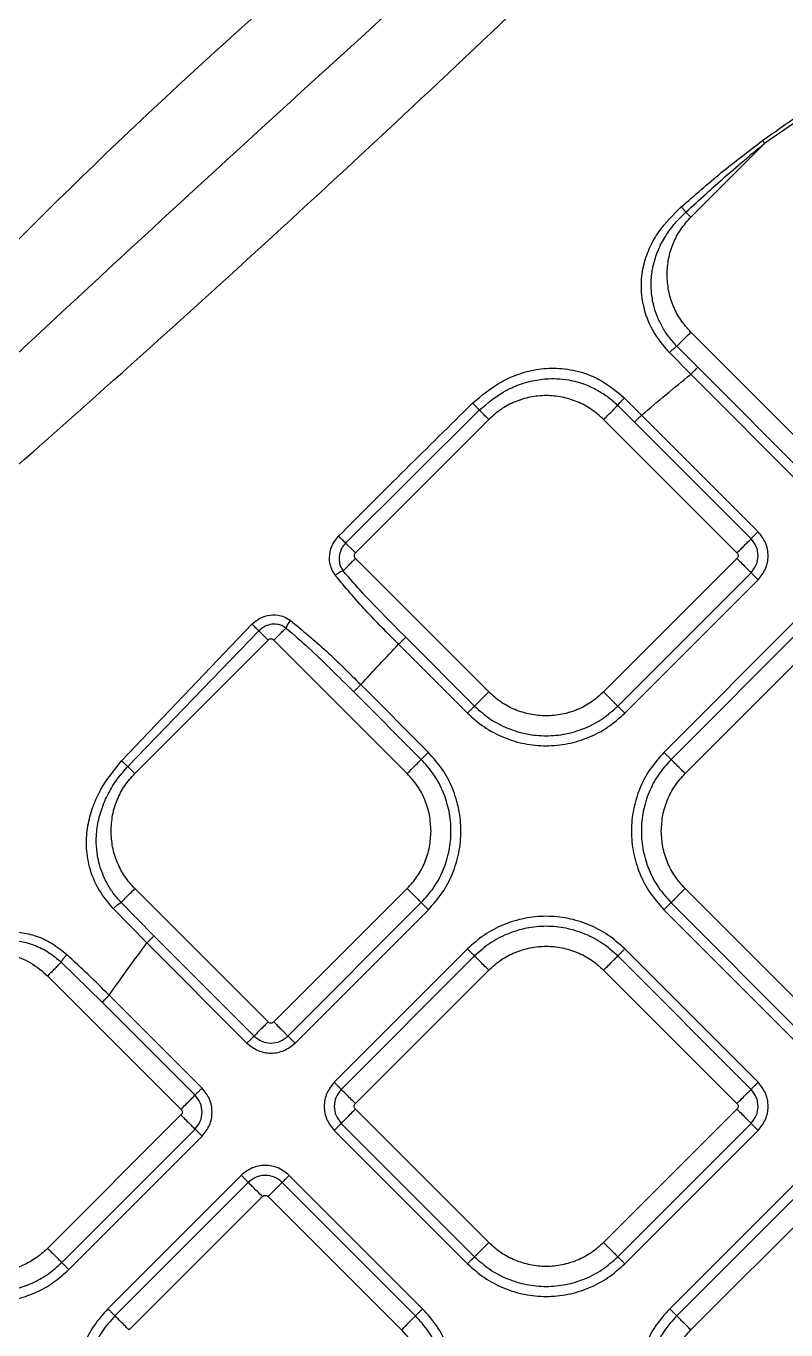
# Model space of a CAD drawing. Extents: x 400 to 501, y 484 to 634.
# Drawn here: x 434.14 to 437.89, y 557.25 to 563.69 of the extents above; entities that cross this region are included whole.
import ezdxf

# ---------------------------------------------------------------- set-up
doc = ezdxf.new("R2010")
doc.units = 0
doc.header["$MEASUREMENT"] = 0
doc.layers.add('1', color=4, linetype='Continuous')
doc.layers.add('DIM', color=3, linetype='Continuous')
doc.layers.add('GEOMETRY', color=3, linetype='Continuous', lineweight=25)

# ---------------------------------------------------------------- blocks, each defined once
blk = doc.blocks.new('2026 GRANDEE')
at = {"layer": '1'}
for centre, radius, start, end in [((-7.1824, -43.0213), 14.4267, 128.35701, 143.33036), ((3.3907, -53.89), 27.86, 127.58581, 138.33269), ((99.2441, -158.7731), 169.5121, 131.737146, 133.281106), ((-73.6316, 29.7841), 86.7311, 311.305332, 313.798829)]:
    blk.add_arc(centre, radius, start, end, dxfattribs=at)
at = {"layer": 'GEOMETRY', "ltscale": 16}
for p, q in [((-12.2694, -33.4775), (-12.6353, -33.7289)), ((-12.6353, -33.7289), (-12.9996, -34.0932)), ((-12.6455, -33.7145), (-12.6353, -33.7289)), ((-13.0243, -34.0685), (-12.9996, -34.0932)), ((-12.3408, -35.3201), (-12.9996, -34.6613)), ((-13.1058, -34.7623), (-13.0005, -34.8696)), ((-13.0689, -34.7305), (-12.9656, -34.8347)), ((-12.9656, -34.8347), (-12.4105, -35.3899)), ((-13.0005, -34.8696), (-12.4454, -35.4247)), ((-13.278, -35.1059), (-13.3614, -35.0231)), ((-13.2431, -35.0711), (-13.3287, -34.9861)), ((-14.7059, -35.7033), (-14.0452, -35.0463)), ((-13.999, -35.0925), (-14.6578, -35.7514)), ((-13.4309, -35.0925), (-12.772, -35.7514)), ((-12.6674, -35.6468), (-13.2431, -35.0711)), ((-12.7023, -35.6816), (-13.278, -35.1059)), ((-14.6578, -35.7796), (-13.999, -36.4385)), ((-12.772, -35.7796), (-13.4309, -36.4385)), ((-13.3611, -36.5082), (-12.7023, -35.8494)), ((-13.3263, -36.5431), (-12.6674, -35.8842)), ((-15.8128, -36.7785), (-15.1687, -36.1035)), ((-12.4739, -36.0778), (-13.1327, -36.7366)), ((-12.439, -36.1126), (-13.0979, -36.7715)), ((-15.7826, -36.8062), (-15.1347, -36.1365)), ((-15.0888, -36.1823), (-15.7476, -36.8412)), ((-14.4017, -36.8412), (-15.0605, -36.1823)), ((-14.409, -36.1679), (-14.0687, -36.5082)), ((-13.0281, -36.8412), (-12.3693, -36.1824)), ((-14.4439, -36.2028), (-14.1036, -36.5431)), ((-14.332, -36.7714), (-14.6662, -36.4372)), ((-14.2971, -36.7366), (-14.6313, -36.4023)), ((-15.0888, -38.0681), (-15.7476, -37.4093)), ((-14.4017, -37.4093), (-15.0605, -38.0681)), ((-12.3693, -38.0682), (-13.0281, -37.4093)), ((-15.816, -37.4776), (-15.6533, -37.6431)), ((-15.8549, -37.5083), (-15.6881, -37.678)), ((-14.9908, -38.1379), (-14.332, -37.479)), ((-14.9559, -38.1727), (-14.2971, -37.5139)), ((-13.1327, -37.5139), (-12.4739, -38.1727)), ((-13.0979, -37.4791), (-12.439, -38.1379)), ((-15.6533, -37.6431), (-15.1585, -38.1379)), ((-15.6881, -37.678), (-15.1934, -38.1727)), ((-14.1035, -37.7074), (-14.7624, -38.3663)), ((-12.6674, -38.3663), (-13.3262, -37.7074)), ((-15.9092, -37.9707), (-16.1114, -37.7731)), ((-14.0687, -37.7423), (-14.7275, -38.4011)), ((-12.7023, -38.4011), (-13.3611, -37.7423)), ((-16.1789, -37.8405), (-15.52, -38.4994)), ((-14.6578, -38.4709), (-13.999, -37.812)), ((-13.4308, -37.812), (-12.772, -38.4709)), ((-15.4503, -38.4296), (-15.9092, -37.9707)), ((-15.4154, -38.3948), (-15.8744, -37.9358)), ((-13.999, -39.158), (-14.6578, -38.4991)), ((-12.772, -38.4991), (-13.4308, -39.158)), ((-15.52, -38.5276), (-16.1789, -39.1865)), ((-14.7275, -38.5689), (-14.0687, -39.2277)), ((-13.3611, -39.2277), (-12.7023, -38.5689)), ((-16.1091, -39.2562), (-15.4503, -38.5974)), ((-16.0743, -39.2911), (-15.4154, -38.6322)), ((-14.7624, -38.6037), (-14.1035, -39.2626)), ((-13.3262, -39.2626), (-12.6674, -38.6037)), ((-15.2219, -38.8258), (-15.8807, -39.4846)), ((-14.3256, -39.4846), (-14.9844, -38.8258)), ((-12.4454, -38.8258), (-13.1042, -39.4846)), ((-15.187, -38.8606), (-15.8459, -39.5195)), ((-14.3605, -39.5195), (-15.0193, -38.8606)), ((-12.4105, -38.8606), (-13.0693, -39.5194)), ((-15.7761, -39.5892), (-15.1173, -38.9304)), ((-15.089, -38.9304), (-14.4302, -39.5892)), ((-12.9996, -39.5892), (-12.3408, -38.9303))]:
    blk.add_line(p, q, dxfattribs=at)
for points, knots in [([(-22.7511, -37.1976), (-22.677, -37.0037), (-22.5306, -36.6206), (-22.2687, -36.0738), (-21.998, -35.548), (-21.7236, -35.0308), (-21.4371, -34.5168), (-21.1087, -33.9746), (-20.7321, -33.4138), (-20.3054, -32.8412), (-19.8543, -32.2906), (-19.382, -31.7607), (-18.89, -31.2506), (-18.3784, -30.7598), (-17.8469, -30.2887), (-17.2943, -29.839), (-16.7192, -29.4138), (-16.1545, -29.0395), (-15.6078, -28.7141), (-15.0895, -28.4323), (-14.5697, -28.1642), (-14.044, -27.8983), (-13.4995, -27.6384), (-13.1184, -27.4911), (-12.9255, -27.4165)], [0, 0, 0, 0, 0.043581, 0.086128, 0.127218, 0.167808, 0.209119, 0.250866, 0.300979, 0.350971, 0.400782, 0.450417, 0.499973, 0.549557, 0.599236, 0.649064, 0.69912, 0.74941, 0.791338, 0.832807, 0.873394, 0.914208, 0.956555, 1, 1, 1, 1]), ([(-12.6455, -33.7145), (-12.5849, -33.6718), (-12.4637, -33.5865), (-12.3406, -33.504), (-12.2791, -33.4628)], [0, 0, 0, 0, 0.50015, 1, 1, 1, 1]), ([(-13.047, -34.0426), (-12.9817, -33.9854), (-12.8516, -33.8715), (-12.714, -33.7667), (-12.6455, -33.7145)], [0, 0, 0, 0, 0.501922, 1, 1, 1, 1]), ([(-13.0243, -34.0685), (-12.9907, -34.0378), (-12.9268, -33.9795), (-12.8265, -33.8903), (-12.7311, -33.807), (-12.6647, -33.7529), (-12.6353, -33.7289)], [0, 0, 0, 0, 0.264529, 0.502507, 0.779325, 1, 1, 1, 1]), ([(-13.1058, -34.7623), (-13.1354, -34.7266), (-13.1924, -34.6581), (-13.2366, -34.539), (-13.2487, -34.427), (-13.2351, -34.3271), (-13.2037, -34.2403), (-13.1468, -34.1408), (-13.0865, -34.0815), (-13.047, -34.0426)], [0, 0, 0, 0, 0.168138, 0.323778, 0.460691, 0.582527, 0.69419, 0.799454, 1, 1, 1, 1]), ([(-13.047, -34.0426), (-13.0432, -34.0469), (-13.0356, -34.0555), (-13.0281, -34.0641), (-13.0243, -34.0685)], [0, 0, 0, 0, 0.5, 1, 1, 1, 1]), ([(-13.0689, -34.7305), (-13.0826, -34.7154), (-13.11, -34.6852), (-13.1423, -34.6347), (-13.167, -34.5829), (-13.1821, -34.5365), (-13.1907, -34.4958), (-13.1947, -34.464), (-13.1963, -34.4326), (-13.1957, -34.4006), (-13.1924, -34.3687), (-13.186, -34.3326), (-13.1766, -34.2973), (-13.162, -34.258), (-13.1453, -34.2223), (-13.1183, -34.1754), (-13.0797, -34.1225), (-13.0422, -34.0859), (-13.0243, -34.0685)], [0, 0, 0, 0, 0.081926, 0.162755, 0.239551, 0.312548, 0.358353, 0.407337, 0.441875, 0.485077, 0.536489, 0.57123, 0.632812, 0.683381, 0.73955, 0.790723, 0.900324, 1, 1, 1, 1]), ([(-13.1058, -34.7623), (-13.1017, -34.7583), (-13.0935, -34.7505), (-13.0824, -34.7406), (-13.0734, -34.7332), (-13.0704, -34.7314), (-13.0689, -34.7305)], [0, 0, 0, 0, 0.249997, 0.5, 0.750004, 1, 1, 1, 1]), ([(-14.0784, -35.0122), (-14.0332, -34.9742), (-13.9649, -34.9165), (-13.8544, -34.8677), (-13.7626, -34.843), (-13.6609, -34.8359), (-13.5504, -34.8523), (-13.4326, -34.8983), (-13.3646, -34.9557), (-13.3287, -34.9861)], [0, 0, 0, 0, 0.209401, 0.317426, 0.430142, 0.550566, 0.682923, 0.83223, 1, 1, 1, 1]), ([(-14.0452, -35.0463), (-14.003, -35.011), (-13.9393, -34.9575), (-13.8361, -34.9141), (-13.7684, -34.8973), (-13.7096, -34.8908), (-13.6595, -34.8901), (-13.6092, -34.8956), (-13.564, -34.9057), (-13.5268, -34.9175), (-13.4925, -34.9317), (-13.4524, -34.9523), (-13.4074, -34.9812), (-13.3766, -35.0093), (-13.3614, -35.0231)], [0, 0, 0, 0, 0.214742, 0.324549, 0.438025, 0.489347, 0.55815, 0.635943, 0.688984, 0.74127, 0.790188, 0.835688, 0.919494, 1, 1, 1, 1]), ([(-13.2431, -35.0711), (-13.203, -35.0372), (-13.1226, -34.9694), (-13.0412, -34.9029), (-13.0005, -34.8696)], [0, 0, 0, 0, 0.500084, 1, 1, 1, 1]), ([(-14.7404, -35.669), (-14.6307, -35.559), (-14.4111, -35.3389), (-14.1893, -35.1211), (-14.0784, -35.0122)], [0, 0, 0, 0, 0.499868, 1, 1, 1, 1]), ([(-14.0784, -35.0122), (-14.0755, -35.0152), (-14.0697, -35.0211), (-14.0608, -35.0302), (-14.0523, -35.039), (-14.0476, -35.0439), (-14.0452, -35.0463)], [0, 0, 0, 0, 0.25, 0.500001, 0.750001, 1, 1, 1, 1]), ([(-13.3614, -35.0231), (-13.3605, -35.0217), (-13.3586, -35.0188), (-13.351, -35.0098), (-13.3407, -34.9986), (-13.3327, -34.9903), (-13.3287, -34.9861)], [0, 0, 0, 0, 0.249996, 0.5, 0.750004, 1, 1, 1, 1]), ([(-14.7569, -35.8625), (-14.7634, -35.8524), (-14.7755, -35.8336), (-14.7864, -35.7948), (-14.7861, -35.7504), (-14.7697, -35.7039), (-14.75, -35.6804), (-14.7404, -35.669)], [0, 0, 0, 0, 0.171006, 0.320237, 0.572941, 0.792688, 1, 1, 1, 1]), ([(-14.7404, -35.669), (-14.7374, -35.672), (-14.7314, -35.678), (-14.722, -35.6873), (-14.7132, -35.6961), (-14.7084, -35.7009), (-14.7059, -35.7033)], [0, 0, 0, 0, 0.249999, 0.5, 0.750001, 1, 1, 1, 1]), ([(-12.6674, -35.8842), (-12.6537, -35.8669), (-12.6262, -35.8322), (-12.6143, -35.7655), (-12.6262, -35.6988), (-12.6537, -35.6641), (-12.6674, -35.6468)], [0, 0, 0, 0, 0.250039, 0.499994, 0.749965, 1, 1, 1, 1]), ([(-14.7059, -35.7033), (-14.7128, -35.7115), (-14.727, -35.7283), (-14.7387, -35.7615), (-14.739, -35.7929), (-14.7313, -35.8202), (-14.7229, -35.8332), (-14.7184, -35.8402)], [0, 0, 0, 0, 0.2107991, 0.4336275, 0.6849816, 0.8329197, 1, 1, 1, 1]), ([(-12.7023, -35.8494), (-12.6926, -35.8371), (-12.6732, -35.8126), (-12.6647, -35.7655), (-12.6732, -35.7184), (-12.6926, -35.6939), (-12.7023, -35.6816)], [0, 0, 0, 0, 0.249985, 0.499995, 0.750018, 1, 1, 1, 1]), ([(-14.6578, -35.7514), (-14.6595, -35.7534), (-14.6627, -35.7576), (-14.6642, -35.7655), (-14.6627, -35.7734), (-14.6595, -35.7776), (-14.6578, -35.7796)], [0, 0, 0, 0, 0.250227, 0.499999, 0.749773, 1, 1, 1, 1]), ([(-12.772, -35.7514), (-12.7704, -35.7534), (-12.7671, -35.7576), (-12.7657, -35.7655), (-12.7671, -35.7734), (-12.7704, -35.7776), (-12.772, -35.7796)], [0, 0, 0, 0, 0.2502271, 0.500001, 0.7497726, 1, 1, 1, 1]), ([(-14.7184, -35.8402), (-14.7209, -35.8411), (-14.726, -35.8429), (-14.7358, -35.8481), (-14.7464, -35.8547), (-14.7534, -35.8599), (-14.7569, -35.8625)], [0, 0, 0, 0, 0.249999, 0.5, 0.750001, 1, 1, 1, 1]), ([(-14.4439, -36.2028), (-14.4991, -36.1478), (-14.6097, -36.038), (-14.7078, -35.921), (-14.7569, -35.8625)], [0, 0, 0, 0, 0.499874, 1, 1, 1, 1]), ([(-14.409, -36.1679), (-14.4447, -36.132), (-14.516, -36.0603), (-14.621, -35.9523), (-14.686, -35.8774), (-14.7184, -35.8402)], [0, 0, 0, 0, 0.336028, 0.670091, 1, 1, 1, 1]), ([(-15.1687, -36.1035), (-15.1578, -36.094), (-15.1352, -36.0744), (-15.0901, -36.0576), (-15.0465, -36.0564), (-15.008, -36.0665), (-14.9893, -36.0783), (-14.9794, -36.0846)], [0, 0, 0, 0, 0.204623, 0.423537, 0.677389, 0.828142, 1, 1, 1, 1]), ([(-15.1347, -36.1365), (-15.1371, -36.1341), (-15.142, -36.1294), (-15.1508, -36.121), (-15.1599, -36.1121), (-15.1657, -36.1064), (-15.1687, -36.1035)], [0, 0, 0, 0, 0.249999, 0.5, 0.750001, 1, 1, 1, 1]), ([(-15.0006, -36.1225), (-15.0075, -36.1181), (-15.0205, -36.1098), (-15.0475, -36.1027), (-15.0784, -36.1035), (-15.1106, -36.1156), (-15.1268, -36.1297), (-15.1347, -36.1365)], [0, 0, 0, 0, 0.167814, 0.317137, 0.569484, 0.791357, 1, 1, 1, 1]), ([(-14.9794, -36.0846), (-14.9818, -36.088), (-14.9868, -36.0949), (-14.993, -36.1052), (-14.998, -36.1148), (-14.9998, -36.1199), (-15.0006, -36.1225)], [0, 0, 0, 0, 0.250001, 0.500002, 0.750002, 1, 1, 1, 1]), ([(-15.0006, -36.1225), (-14.9625, -36.1553), (-14.8858, -36.2213), (-14.7758, -36.3283), (-14.7028, -36.4008), (-14.6662, -36.4372)], [0, 0, 0, 0, 0.330638, 0.6644823, 1, 1, 1, 1]), ([(-14.9794, -36.0846), (-14.9193, -36.1343), (-14.7994, -36.2335), (-14.6873, -36.3462), (-14.6313, -36.4023)], [0, 0, 0, 0, 0.501314, 1, 1, 1, 1]), ([(-15.0605, -36.1823), (-15.0626, -36.1807), (-15.0667, -36.1774), (-15.0747, -36.176), (-15.0826, -36.1774), (-15.0867, -36.1807), (-15.0888, -36.1823)], [0, 0, 0, 0, 0.2502274, 0.499999, 0.7497729, 1, 1, 1, 1]), ([(-14.6313, -36.4023), (-14.6003, -36.3689), (-14.5383, -36.3019), (-14.4753, -36.2358), (-14.4439, -36.2028)], [0, 0, 0, 0, 0.499978, 1, 1, 1, 1]), ([(-15.8549, -37.5083), (-15.8835, -37.4731), (-15.9372, -37.407), (-15.9779, -37.2933), (-15.9904, -37.1871), (-15.9806, -37.0893), (-15.9547, -37.0004), (-15.9053, -36.8923), (-15.8496, -36.8238), (-15.8128, -36.7785)], [0, 0, 0, 0, 0.16723, 0.314055, 0.444581, 0.564275, 0.677293, 0.786443, 1, 1, 1, 1]), ([(-15.816, -37.4776), (-15.8291, -37.4628), (-15.8555, -37.433), (-15.8826, -37.3895), (-15.9019, -37.3504), (-15.9139, -37.3199), (-15.9246, -37.2853), (-15.9343, -37.2413), (-15.9391, -37.1906), (-15.9377, -37.1409), (-15.931, -37.0843), (-15.9137, -37.0164), (-15.8801, -36.9393), (-15.8369, -36.8682), (-15.8006, -36.8267), (-15.7826, -36.8062)], [0, 0, 0, 0, 0.079629, 0.160488, 0.206094, 0.256052, 0.293002, 0.352616, 0.438089, 0.498197, 0.553503, 0.667557, 0.779089, 0.890592, 1, 1, 1, 1]), ([(-15.8128, -36.7785), (-15.8103, -36.7808), (-15.8053, -36.7855), (-15.7974, -36.7927), (-15.7897, -36.7998), (-15.785, -36.804), (-15.7826, -36.8062)], [0, 0, 0, 0, 0.25, 0.5, 0.75, 1, 1, 1, 1]), ([(-15.8549, -37.5083), (-15.8508, -37.5046), (-15.8426, -37.497), (-15.8311, -37.4875), (-15.8215, -37.4803), (-15.8178, -37.4785), (-15.816, -37.4776)], [0, 0, 0, 0, 0.2499969, 0.5, 0.750003, 1, 1, 1, 1]), ([(-16.5882, -37.7285), (-16.5764, -37.7147), (-16.5522, -37.6863), (-16.4845, -37.6446), (-16.4016, -37.6216), (-16.3097, -37.6238), (-16.2321, -37.6422), (-16.1535, -37.6783), (-16.1071, -37.7161), (-16.0835, -37.7352)], [0, 0, 0, 0, 0.094443, 0.193593, 0.414607, 0.542679, 0.685024, 0.840068, 1, 1, 1, 1]), ([(-16.5737, -37.7384), (-16.5633, -37.7296), (-16.5377, -37.7078), (-16.4903, -37.6854), (-16.4349, -37.6695), (-16.3743, -37.6633), (-16.3095, -37.6687), (-16.2404, -37.6883), (-16.1724, -37.7217), (-16.1317, -37.756), (-16.1114, -37.7731)], [0, 0, 0, 0, 0.07969, 0.195682, 0.304523, 0.419186, 0.55542, 0.687952, 0.843915, 1, 1, 1, 1]), ([(-16.1114, -37.7731), (-16.1106, -37.7711), (-16.1088, -37.7672), (-16.1024, -37.7578), (-16.0938, -37.7469), (-16.087, -37.7391), (-16.0835, -37.7352)], [0, 0, 0, 0, 0.249998, 0.5, 0.750002, 1, 1, 1, 1]), ([(-15.8744, -37.9358), (-15.9087, -37.9019), (-15.9777, -37.8337), (-16.0482, -37.7681), (-16.0835, -37.7352)], [0, 0, 0, 0, 0.498318, 1, 1, 1, 1]), ([(-15.8744, -37.9358), (-15.8437, -37.8926), (-15.7824, -37.8061), (-15.7196, -37.7207), (-15.6881, -37.678)], [0, 0, 0, 0, 0.499738, 1, 1, 1, 1]), ([(-15.0605, -38.0681), (-15.0626, -38.0698), (-15.0667, -38.073), (-15.0747, -38.0745), (-15.0826, -38.073), (-15.0867, -38.0698), (-15.0888, -38.0681)], [0, 0, 0, 0, 0.2502271, 0.500001, 0.7497726, 1, 1, 1, 1]), ([(-15.1934, -38.1727), (-15.176, -38.1865), (-15.1413, -38.214), (-15.0747, -38.2259), (-15.008, -38.214), (-14.9733, -38.1865), (-14.9559, -38.1727)], [0, 0, 0, 0, 0.250039, 0.499994, 0.749965, 1, 1, 1, 1]), ([(-15.1585, -38.1379), (-15.1463, -38.1476), (-15.1217, -38.167), (-15.0747, -38.1754), (-15.0276, -38.167), (-15.003, -38.1476), (-14.9908, -38.1379)], [0, 0, 0, 0, 0.249985, 0.499995, 0.750018, 1, 1, 1, 1]), ([(-14.7624, -38.3663), (-14.7761, -38.3836), (-14.8036, -38.4183), (-14.8156, -38.485), (-14.8036, -38.5517), (-14.7761, -38.5864), (-14.7624, -38.6037)], [0, 0, 0, 0, 0.250039, 0.499994, 0.749965, 1, 1, 1, 1]), ([(-12.6674, -38.6037), (-12.6537, -38.5864), (-12.6262, -38.5517), (-12.6142, -38.485), (-12.6262, -38.4183), (-12.6537, -38.3836), (-12.6674, -38.3663)], [0, 0, 0, 0, 0.250039, 0.499994, 0.749965, 1, 1, 1, 1]), ([(-15.4503, -38.5974), (-15.4406, -38.5851), (-15.4212, -38.5606), (-15.4127, -38.5135), (-15.4212, -38.4664), (-15.4406, -38.4419), (-15.4503, -38.4296)], [0, 0, 0, 0, 0.2499848, 0.4999945, 0.7500184, 1, 1, 1, 1]), ([(-15.4154, -38.6322), (-15.4017, -38.6149), (-15.3742, -38.5802), (-15.3623, -38.5135), (-15.3742, -38.4468), (-15.4017, -38.4121), (-15.4154, -38.3948)], [0, 0, 0, 0, 0.250039, 0.499994, 0.749965, 1, 1, 1, 1]), ([(-14.7275, -38.4011), (-14.7372, -38.4134), (-14.7567, -38.4379), (-14.7651, -38.485), (-14.7567, -38.5321), (-14.7372, -38.5566), (-14.7275, -38.5689)], [0, 0, 0, 0, 0.249985, 0.499995, 0.750018, 1, 1, 1, 1]), ([(-12.7023, -38.5689), (-12.6926, -38.5566), (-12.6731, -38.5321), (-12.6647, -38.485), (-12.6731, -38.4379), (-12.6926, -38.4134), (-12.7023, -38.4011)], [0, 0, 0, 0, 0.249985, 0.499995, 0.750018, 1, 1, 1, 1]), ([(-15.52, -38.4994), (-15.5184, -38.5014), (-15.5151, -38.5056), (-15.5137, -38.5135), (-15.5151, -38.5214), (-15.5184, -38.5256), (-15.52, -38.5276)], [0, 0, 0, 0, 0.250227, 0.500001, 0.749773, 1, 1, 1, 1]), ([(-14.6578, -38.4991), (-14.6594, -38.4971), (-14.6627, -38.4929), (-14.6641, -38.485), (-14.6627, -38.4771), (-14.6594, -38.4729), (-14.6578, -38.4709)], [0, 0, 0, 0, 0.250227, 0.500001, 0.749773, 1, 1, 1, 1]), ([(-12.772, -38.4709), (-12.7704, -38.4729), (-12.7671, -38.4771), (-12.7656, -38.485), (-12.7671, -38.4929), (-12.7704, -38.4971), (-12.772, -38.4991)], [0, 0, 0, 0, 0.2502271, 0.500001, 0.7497726, 1, 1, 1, 1]), ([(-14.9844, -38.8258), (-15.0018, -38.812), (-15.0365, -38.7845), (-15.1032, -38.7726), (-15.1698, -38.7845), (-15.2045, -38.812), (-15.2219, -38.8258)], [0, 0, 0, 0, 0.250039, 0.499994, 0.749965, 1, 1, 1, 1]), ([(-15.0193, -38.8606), (-15.0316, -38.8509), (-15.0561, -38.8315), (-15.1032, -38.8231), (-15.1503, -38.8315), (-15.1748, -38.8509), (-15.187, -38.8606)], [0, 0, 0, 0, 0.249985, 0.499995, 0.750018, 1, 1, 1, 1]), ([(-15.1173, -38.9304), (-15.1152, -38.9287), (-15.1111, -38.9255), (-15.1032, -38.924), (-15.0952, -38.9255), (-15.0911, -38.9287), (-15.089, -38.9304)], [0, 0, 0, 0, 0.250227, 0.500001, 0.749773, 1, 1, 1, 1])]:
    blk.add_open_spline(points, degree=3, knots=knots, dxfattribs=at)
for points in [[(-13.1173, -34.3772), (-13.1158, -34.3509), (-13.1128, -34.2983), (-13.0888, -34.2226), (-13.0523, -34.1521), (-13.0172, -34.1128), (-12.9996, -34.0932)], [(-12.9996, -34.6613), (-13.0172, -34.6417), (-13.0523, -34.6024), (-13.0888, -34.5318), (-13.1128, -34.4561), (-13.1158, -34.4035), (-13.1173, -34.3772)], [(-13.0689, -34.7305), (-13.0664, -34.7281), (-13.0616, -34.7233), (-13.045, -34.7067), (-13.0238, -34.6855), (-13.0077, -34.6694), (-12.9996, -34.6613)], [(-13.0005, -34.8696), (-12.9963, -34.8655), (-12.9881, -34.8572), (-12.9772, -34.8464), (-12.9689, -34.8381), (-12.9667, -34.8359), (-12.9656, -34.8347)], [(-13.4309, -35.0925), (-13.4505, -35.075), (-13.4898, -35.0399), (-13.5603, -35.0032), (-13.636, -34.98), (-13.7149, -34.9723), (-13.7938, -34.98), (-13.8695, -35.0032), (-13.94, -35.0399), (-13.9793, -35.075), (-13.999, -35.0925)], [(-13.4309, -35.0925), (-13.4227, -35.0844), (-13.4064, -35.0681), (-13.3851, -35.0467), (-13.3685, -35.0302), (-13.3638, -35.0255), (-13.3614, -35.0231)], [(-13.999, -35.0925), (-14.0075, -35.0841), (-14.0244, -35.0671), (-14.0383, -35.0532), (-14.0452, -35.0463)], [(-13.278, -35.1059), (-13.2769, -35.1048), (-13.2747, -35.1026), (-13.2664, -35.0943), (-13.2556, -35.0835), (-13.2473, -35.0752), (-13.2431, -35.0711)], [(-12.6674, -35.6468), (-12.6716, -35.6509), (-12.6799, -35.6592), (-12.6907, -35.67), (-12.699, -35.6783), (-12.7012, -35.6805), (-12.7023, -35.6816)], [(-14.6578, -35.7514), (-14.6622, -35.747), (-14.6711, -35.7381), (-14.6838, -35.7254), (-14.6957, -35.7134), (-14.7025, -35.7067), (-14.7059, -35.7033)], [(-12.772, -35.7514), (-12.7637, -35.7431), (-12.7472, -35.7265), (-12.7255, -35.7049), (-12.7089, -35.6883), (-12.7045, -35.6839), (-12.7023, -35.6816)], [(-14.7184, -35.8402), (-14.7148, -35.8367), (-14.7078, -35.8296), (-14.6929, -35.8147), (-14.676, -35.7978), (-14.6639, -35.7857), (-14.6578, -35.7796)], [(-12.772, -35.7796), (-12.7637, -35.7879), (-12.7472, -35.8045), (-12.7255, -35.8261), (-12.7089, -35.8427), (-12.7045, -35.8472), (-12.7023, -35.8494)], [(-12.6674, -35.8842), (-12.6716, -35.8801), (-12.6799, -35.8718), (-12.6907, -35.861), (-12.699, -35.8527), (-12.7012, -35.8505), (-12.7023, -35.8494)], [(-15.0605, -36.1823), (-15.0546, -36.1764), (-15.0427, -36.1645), (-15.026, -36.1478), (-15.0113, -36.1331), (-15.0042, -36.126), (-15.0006, -36.1225)], [(-15.0888, -36.1823), (-15.0972, -36.1739), (-15.114, -36.1571), (-15.1278, -36.1434), (-15.1347, -36.1365)], [(-14.4439, -36.2028), (-14.4397, -36.1986), (-14.4315, -36.1903), (-14.4206, -36.1795), (-14.4123, -36.1712), (-14.4101, -36.169), (-14.409, -36.1679)], [(-14.6662, -36.4372), (-14.6651, -36.4361), (-14.6629, -36.4339), (-14.6546, -36.4256), (-14.6438, -36.4148), (-14.6355, -36.4065), (-14.6313, -36.4023)], [(-14.0687, -36.5082), (-14.0665, -36.506), (-14.0621, -36.5016), (-14.0455, -36.485), (-14.0238, -36.4633), (-14.0073, -36.4468), (-13.999, -36.4385)], [(-13.4309, -36.4385), (-13.4505, -36.456), (-13.4898, -36.4911), (-13.5603, -36.5278), (-13.636, -36.551), (-13.7149, -36.5587), (-13.7938, -36.551), (-13.8695, -36.5278), (-13.94, -36.4911), (-13.9793, -36.456), (-13.999, -36.4385)], [(-13.4309, -36.4385), (-13.4226, -36.4468), (-13.406, -36.4633), (-13.3844, -36.485), (-13.3678, -36.5016), (-13.3633, -36.506), (-13.3611, -36.5082)], [(-14.1036, -36.5431), (-14.0994, -36.5389), (-14.0912, -36.5306), (-14.0803, -36.5198), (-14.072, -36.5115), (-14.0698, -36.5093), (-14.0687, -36.5082)], [(-14.0687, -36.5082), (-14.0442, -36.53), (-13.9953, -36.5737), (-13.9075, -36.6195), (-13.8132, -36.6483), (-13.7149, -36.6579), (-13.6166, -36.6483), (-13.5224, -36.6195), (-13.4346, -36.5737), (-13.3856, -36.53), (-13.3611, -36.5082)], [(-13.3263, -36.5431), (-13.3304, -36.5389), (-13.3387, -36.5306), (-13.3495, -36.5198), (-13.3578, -36.5115), (-13.36, -36.5093), (-13.3611, -36.5082)], [(-14.1036, -36.5431), (-14.0767, -36.5671), (-14.0229, -36.615), (-13.9264, -36.6653), (-13.8229, -36.697), (-13.7149, -36.7076), (-13.607, -36.697), (-13.5034, -36.6653), (-13.4069, -36.615), (-13.3532, -36.5671), (-13.3263, -36.5431)], [(-14.2971, -36.7366), (-14.3012, -36.7407), (-14.3095, -36.749), (-14.3203, -36.7598), (-14.3286, -36.7681), (-14.3308, -36.7703), (-14.332, -36.7714)], [(-14.2971, -37.5139), (-14.2731, -37.487), (-14.2251, -37.4332), (-14.1749, -37.3367), (-14.1431, -37.2332), (-14.1326, -37.1252), (-14.1431, -37.0173), (-14.1749, -36.9137), (-14.2251, -36.8172), (-14.2731, -36.7635), (-14.2971, -36.7366)], [(-13.1327, -36.7366), (-13.1567, -36.7635), (-13.2047, -36.8173), (-13.255, -36.9138), (-13.2867, -37.0173), (-13.2972, -37.1253), (-13.2867, -37.2332), (-13.255, -37.3368), (-13.2047, -37.4333), (-13.1567, -37.487), (-13.1327, -37.5139)], [(-13.1327, -36.7366), (-13.1286, -36.7408), (-13.1203, -36.749), (-13.1095, -36.7599), (-13.1012, -36.7682), (-13.099, -36.7704), (-13.0979, -36.7715)], [(-15.7826, -36.8062), (-15.7771, -36.8117), (-15.766, -36.8228), (-15.7538, -36.835), (-15.7476, -36.8412)], [(-14.4017, -36.8412), (-14.3934, -36.8329), (-14.3768, -36.8163), (-14.3552, -36.7947), (-14.3386, -36.7781), (-14.3342, -36.7737), (-14.332, -36.7714)], [(-14.332, -37.479), (-14.3101, -37.4546), (-14.2664, -37.4056), (-14.2207, -37.3178), (-14.1918, -37.2235), (-14.1822, -37.1252), (-14.1918, -37.027), (-14.2207, -36.9327), (-14.2664, -36.8449), (-14.3101, -36.7959), (-14.332, -36.7714)], [(-13.0979, -36.7715), (-13.1197, -36.796), (-13.1634, -36.8449), (-13.2091, -36.9327), (-13.238, -37.027), (-13.2476, -37.1253), (-13.238, -37.2235), (-13.2091, -37.3178), (-13.1634, -37.4056), (-13.1197, -37.4546), (-13.0979, -37.4791)], [(-13.0281, -36.8412), (-13.0364, -36.8329), (-13.053, -36.8164), (-13.0746, -36.7947), (-13.0912, -36.7781), (-13.0956, -36.7737), (-13.0979, -36.7715)], [(-15.8653, -37.1252), (-15.8638, -37.0989), (-15.8608, -37.0463), (-15.8368, -36.9706), (-15.8003, -36.9001), (-15.7652, -36.8608), (-15.7476, -36.8412)], [(-14.284, -37.1252), (-14.2855, -37.0989), (-14.2885, -37.0463), (-14.3125, -36.9706), (-14.349, -36.9001), (-14.3841, -36.8608), (-14.4017, -36.8412)], [(-13.1458, -37.1253), (-13.1443, -37.099), (-13.1413, -37.0464), (-13.1173, -36.9707), (-13.0808, -36.9001), (-13.0457, -36.8609), (-13.0281, -36.8412)], [(-15.7476, -37.4093), (-15.7652, -37.3897), (-15.8003, -37.3504), (-15.8368, -37.2798), (-15.8608, -37.2041), (-15.8638, -37.1515), (-15.8653, -37.1252)], [(-14.4017, -37.4093), (-14.3841, -37.3897), (-14.349, -37.3504), (-14.3125, -37.2798), (-14.2885, -37.2041), (-14.2855, -37.1515), (-14.284, -37.1252)], [(-13.0281, -37.4093), (-13.0457, -37.3897), (-13.0808, -37.3504), (-13.1173, -37.2799), (-13.1413, -37.2042), (-13.1443, -37.1516), (-13.1458, -37.1253)], [(-15.816, -37.4776), (-15.8133, -37.475), (-15.8079, -37.4696), (-15.7914, -37.4531), (-15.7708, -37.4325), (-15.7554, -37.417), (-15.7476, -37.4093)], [(-14.4017, -37.4093), (-14.3934, -37.4176), (-14.3768, -37.4341), (-14.3552, -37.4558), (-14.3386, -37.4724), (-14.3342, -37.4768), (-14.332, -37.479)], [(-13.0281, -37.4093), (-13.0364, -37.4176), (-13.053, -37.4342), (-13.0746, -37.4558), (-13.0912, -37.4724), (-13.0956, -37.4768), (-13.0979, -37.4791)], [(-14.2971, -37.5139), (-14.3012, -37.5097), (-14.3095, -37.5015), (-14.3203, -37.4906), (-14.3286, -37.4823), (-14.3308, -37.4801), (-14.332, -37.479)], [(-13.1327, -37.5139), (-13.1286, -37.5098), (-13.1203, -37.5015), (-13.1095, -37.4907), (-13.1012, -37.4824), (-13.099, -37.4802), (-13.0979, -37.4791)], [(-13.3262, -37.7074), (-13.3531, -37.6834), (-13.4069, -37.6355), (-13.5034, -37.5852), (-13.6069, -37.5535), (-13.7149, -37.5429), (-13.8229, -37.5535), (-13.9264, -37.5852), (-14.0229, -37.6355), (-14.0767, -37.6834), (-14.1035, -37.7074)], [(-13.3611, -37.7423), (-13.3856, -37.7205), (-13.4345, -37.6768), (-13.5224, -37.631), (-13.6166, -37.6022), (-13.7149, -37.5926), (-13.8132, -37.6022), (-13.9074, -37.631), (-13.9953, -37.6768), (-14.0442, -37.7205), (-14.0687, -37.7423)], [(-15.6881, -37.678), (-15.684, -37.6738), (-15.6757, -37.6655), (-15.6649, -37.6547), (-15.6566, -37.6464), (-15.6544, -37.6442), (-15.6533, -37.6431)], [(-16.5737, -37.7384), (-16.5386, -37.7312), (-16.4685, -37.7168), (-16.3613, -37.7316), (-16.2603, -37.7707), (-16.206, -37.8172), (-16.1789, -37.8405)], [(-14.1035, -37.7074), (-14.0994, -37.7116), (-14.0911, -37.7199), (-14.0803, -37.7307), (-14.072, -37.739), (-14.0698, -37.7412), (-14.0687, -37.7423)], [(-13.999, -37.812), (-13.9793, -37.7945), (-13.94, -37.7594), (-13.8695, -37.7227), (-13.7938, -37.6995), (-13.7149, -37.6918), (-13.636, -37.6995), (-13.5603, -37.7227), (-13.4898, -37.7594), (-13.4505, -37.7945), (-13.4308, -37.812)], [(-13.3262, -37.7074), (-13.3304, -37.7116), (-13.3387, -37.7199), (-13.3495, -37.7307), (-13.3578, -37.739), (-13.36, -37.7412), (-13.3611, -37.7423)], [(-16.1789, -37.8405), (-16.1714, -37.8331), (-16.1565, -37.8181), (-16.1364, -37.7981), (-16.1201, -37.7818), (-16.1143, -37.776), (-16.1114, -37.7731)], [(-13.999, -37.812), (-14.0072, -37.8037), (-14.0238, -37.7872), (-14.0454, -37.7655), (-14.062, -37.7489), (-14.0665, -37.7445), (-14.0687, -37.7423)], [(-13.4308, -37.812), (-13.4225, -37.8037), (-13.406, -37.7872), (-13.3843, -37.7655), (-13.3677, -37.7489), (-13.3633, -37.7445), (-13.3611, -37.7423)], [(-15.9092, -37.9707), (-15.9081, -37.9696), (-15.9059, -37.9674), (-15.8976, -37.9591), (-15.8868, -37.9483), (-15.8785, -37.94), (-15.8744, -37.9358)], [(-15.0888, -38.0681), (-15.0971, -38.0764), (-15.1136, -38.093), (-15.1353, -38.1146), (-15.1519, -38.1312), (-15.1563, -38.1356), (-15.1585, -38.1379)], [(-15.0605, -38.0681), (-15.0522, -38.0764), (-15.0357, -38.093), (-15.014, -38.1146), (-14.9974, -38.1312), (-14.993, -38.1356), (-14.9908, -38.1379)], [(-15.1934, -38.1727), (-15.1892, -38.1686), (-15.181, -38.1603), (-15.1701, -38.1495), (-15.1618, -38.1412), (-15.1596, -38.139), (-15.1585, -38.1379)], [(-14.9559, -38.1727), (-14.9601, -38.1686), (-14.9683, -38.1603), (-14.9792, -38.1495), (-14.9875, -38.1412), (-14.9897, -38.139), (-14.9908, -38.1379)], [(-14.7624, -38.3663), (-14.7582, -38.3704), (-14.75, -38.3787), (-14.7391, -38.3895), (-14.7308, -38.3978), (-14.7286, -38.4), (-14.7275, -38.4011)], [(-12.6674, -38.3663), (-12.6715, -38.3704), (-12.6798, -38.3787), (-12.6907, -38.3895), (-12.699, -38.3978), (-12.7012, -38.4), (-12.7023, -38.4011)], [(-15.52, -38.4994), (-15.5117, -38.4911), (-15.4952, -38.4745), (-15.4735, -38.4529), (-15.4569, -38.4363), (-15.4525, -38.4319), (-15.4503, -38.4296)], [(-15.4154, -38.3948), (-15.4196, -38.3989), (-15.4279, -38.4072), (-15.4387, -38.418), (-15.447, -38.4263), (-15.4492, -38.4285), (-15.4503, -38.4296)], [(-14.6578, -38.4709), (-14.6661, -38.4626), (-14.6826, -38.446), (-14.7043, -38.4244), (-14.7209, -38.4078), (-14.7253, -38.4033), (-14.7275, -38.4011)], [(-12.772, -38.4709), (-12.7637, -38.4626), (-12.7472, -38.446), (-12.7255, -38.4244), (-12.7089, -38.4078), (-12.7045, -38.4033), (-12.7023, -38.4011)], [(-14.6578, -38.4991), (-14.6661, -38.5074), (-14.6826, -38.524), (-14.7043, -38.5456), (-14.7209, -38.5622), (-14.7253, -38.5666), (-14.7275, -38.5689)], [(-12.772, -38.4991), (-12.7637, -38.5074), (-12.7472, -38.524), (-12.7255, -38.5456), (-12.7089, -38.5622), (-12.7045, -38.5666), (-12.7023, -38.5689)], [(-15.52, -38.5276), (-15.5117, -38.5359), (-15.4952, -38.5525), (-15.4735, -38.5741), (-15.4569, -38.5907), (-15.4525, -38.5952), (-15.4503, -38.5974)], [(-14.7624, -38.6037), (-14.7582, -38.5996), (-14.75, -38.5913), (-14.7391, -38.5805), (-14.7308, -38.5722), (-14.7286, -38.57), (-14.7275, -38.5689)], [(-12.6674, -38.6037), (-12.6715, -38.5996), (-12.6798, -38.5913), (-12.6907, -38.5805), (-12.699, -38.5722), (-12.7012, -38.57), (-12.7023, -38.5689)], [(-15.4154, -38.6322), (-15.4196, -38.6281), (-15.4279, -38.6198), (-15.4387, -38.609), (-15.447, -38.6007), (-15.4492, -38.5985), (-15.4503, -38.5974)], [(-15.2219, -38.8258), (-15.2177, -38.8299), (-15.2095, -38.8382), (-15.1986, -38.849), (-15.1903, -38.8573), (-15.1881, -38.8595), (-15.187, -38.8606)], [(-14.9844, -38.8258), (-14.9886, -38.8299), (-14.9969, -38.8382), (-15.0077, -38.849), (-15.016, -38.8573), (-15.0182, -38.8595), (-15.0193, -38.8606)], [(-15.1173, -38.9304), (-15.1256, -38.9221), (-15.1421, -38.9055), (-15.1638, -38.8839), (-15.1804, -38.8673), (-15.1848, -38.8629), (-15.187, -38.8606)], [(-15.089, -38.9304), (-15.0807, -38.9221), (-15.0642, -38.9055), (-15.0425, -38.8839), (-15.0259, -38.8673), (-15.0215, -38.8629), (-15.0193, -38.8606)], [(-16.1789, -39.1865), (-16.1985, -39.204), (-16.2378, -39.2391), (-16.3083, -39.2758), (-16.384, -39.299), (-16.4629, -39.3067), (-16.5418, -39.299), (-16.6175, -39.2758), (-16.688, -39.2391), (-16.7273, -39.204), (-16.747, -39.1865)], [(-16.1789, -39.1865), (-16.1706, -39.1948), (-16.154, -39.2113), (-16.1324, -39.233), (-16.1158, -39.2496), (-16.1113, -39.254), (-16.1091, -39.2562)], [(-14.0687, -39.2277), (-14.0665, -39.2255), (-14.062, -39.2211), (-14.0454, -39.2045), (-14.0238, -39.1828), (-14.0072, -39.1662), (-13.999, -39.158)], [(-13.4308, -39.158), (-13.4505, -39.1755), (-13.4898, -39.2106), (-13.5603, -39.2473), (-13.636, -39.2705), (-13.7149, -39.2782), (-13.7938, -39.2705), (-13.8695, -39.2473), (-13.94, -39.2106), (-13.9793, -39.1755), (-13.999, -39.158)], [(-13.4308, -39.158), (-13.4225, -39.1662), (-13.406, -39.1828), (-13.3843, -39.2045), (-13.3677, -39.2211), (-13.3633, -39.2255), (-13.3611, -39.2277)], [(-16.728, -39.3268), (-16.7035, -39.3405), (-16.6545, -39.3678), (-16.5737, -39.3926), (-16.4903, -39.4044), (-16.406, -39.4018), (-16.3232, -39.3854), (-16.2446, -39.3551), (-16.1714, -39.3127), (-16.1299, -39.275), (-16.1091, -39.2562)], [(-16.0743, -39.2911), (-16.0784, -39.2869), (-16.0867, -39.2786), (-16.0975, -39.2678), (-16.1058, -39.2595), (-16.108, -39.2573), (-16.1091, -39.2562)], [(-14.0687, -39.2277), (-14.0698, -39.2288), (-14.072, -39.231), (-14.0803, -39.2393), (-14.0911, -39.2501), (-14.0994, -39.2584), (-14.1035, -39.2626)], [(-14.1035, -39.2626), (-14.0767, -39.2865), (-14.0229, -39.3345), (-13.9264, -39.3848), (-13.8229, -39.4165), (-13.7149, -39.4271), (-13.6069, -39.4165), (-13.5034, -39.3848), (-13.4069, -39.3345), (-13.3531, -39.2865), (-13.3262, -39.2626)], [(-14.0687, -39.2277), (-14.0442, -39.2495), (-13.9953, -39.2932), (-13.9074, -39.339), (-13.8132, -39.3678), (-13.7149, -39.3774), (-13.6166, -39.3678), (-13.5224, -39.339), (-13.4345, -39.2932), (-13.3856, -39.2495), (-13.3611, -39.2277)], [(-13.3262, -39.2626), (-13.3304, -39.2584), (-13.3387, -39.2501), (-13.3495, -39.2393), (-13.3578, -39.231), (-13.36, -39.2288), (-13.3611, -39.2277)], [(-16.7541, -39.3686), (-16.7272, -39.3836), (-16.6734, -39.4137), (-16.5846, -39.4409), (-16.493, -39.4539), (-16.4004, -39.4511), (-16.3095, -39.4329), (-16.2231, -39.3997), (-16.1427, -39.3532), (-16.0971, -39.3118), (-16.0743, -39.2911)], [(-15.8807, -39.4846), (-15.9047, -39.5115), (-15.9527, -39.5653), (-16.003, -39.6618), (-16.0347, -39.7653), (-16.0452, -39.8733), (-16.0347, -39.9812), (-16.003, -40.0848), (-15.9527, -40.1813), (-15.9047, -40.235), (-15.8807, -40.2619)], [(-15.8459, -39.5195), (-15.8677, -39.544), (-15.9114, -39.5929), (-15.9571, -39.6807), (-15.986, -39.775), (-15.9956, -39.8733), (-15.986, -39.9715), (-15.9571, -40.0658), (-15.9114, -40.1536), (-15.8677, -40.2026), (-15.8459, -40.2271)], [(-15.8807, -39.4846), (-15.8766, -39.4888), (-15.8683, -39.497), (-15.8575, -39.5079), (-15.8492, -39.5162), (-15.847, -39.5184), (-15.8459, -39.5195)], [(-15.7761, -39.5892), (-15.7844, -39.5809), (-15.801, -39.5644), (-15.8226, -39.5427), (-15.8392, -39.5261), (-15.8436, -39.5217), (-15.8459, -39.5195)], [(-14.4302, -39.5892), (-14.4219, -39.5809), (-14.4054, -39.5644), (-14.3837, -39.5427), (-14.3671, -39.5261), (-14.3627, -39.5217), (-14.3605, -39.5195)], [(-14.3256, -39.4846), (-14.3297, -39.4888), (-14.338, -39.497), (-14.3488, -39.5079), (-14.3571, -39.5162), (-14.3594, -39.5184), (-14.3605, -39.5195)], [(-14.3605, -40.2271), (-14.3386, -40.2026), (-14.2949, -40.1536), (-14.2492, -40.0658), (-14.2203, -39.9715), (-14.2107, -39.8733), (-14.2203, -39.775), (-14.2492, -39.6807), (-14.2949, -39.5929), (-14.3386, -39.544), (-14.3605, -39.5195)], [(-14.3256, -40.2619), (-14.3016, -40.235), (-14.2536, -40.1813), (-14.2034, -40.0848), (-14.1717, -39.9812), (-14.1611, -39.8733), (-14.1717, -39.7653), (-14.2034, -39.6618), (-14.2536, -39.5653), (-14.3016, -39.5115), (-14.3256, -39.4846)], [(-13.1042, -39.4846), (-13.1282, -39.5115), (-13.1762, -39.5652), (-13.2264, -39.6617), (-13.2582, -39.7653), (-13.2687, -39.8732), (-13.2582, -39.9812), (-13.2264, -40.0847), (-13.1762, -40.1812), (-13.1282, -40.235), (-13.1042, -40.2619)], [(-13.0693, -39.5194), (-13.0912, -39.5439), (-13.1349, -39.5929), (-13.1806, -39.6807), (-13.2095, -39.775), (-13.2191, -39.8732), (-13.2095, -39.9715), (-13.1806, -40.0658), (-13.1349, -40.1536), (-13.0912, -40.2026), (-13.0693, -40.227)], [(-13.1042, -39.4846), (-13.1001, -39.4887), (-13.0918, -39.497), (-13.081, -39.5078), (-13.0727, -39.5161), (-13.0705, -39.5183), (-13.0693, -39.5194)], [(-12.9996, -39.5892), (-13.0079, -39.5809), (-13.0245, -39.5643), (-13.0461, -39.5427), (-13.0627, -39.5261), (-13.0671, -39.5217), (-13.0693, -39.5194)], [(-14.4302, -39.5892), (-14.4126, -39.6089), (-14.3775, -39.6481), (-14.341, -39.7187), (-14.317, -39.7944), (-14.314, -39.847), (-14.3125, -39.8733)], [(-13.1173, -39.8732), (-13.1158, -39.8469), (-13.1128, -39.7943), (-13.0888, -39.7186), (-13.0523, -39.6481), (-13.0172, -39.6088), (-12.9996, -39.5892)]]:
    blk.add_open_spline(points, degree=3, dxfattribs=at)

msp = doc.modelspace()

# ---------------------------------------------------------------- block references
at = {"layer": 'DIM'}
msp.add_blockref('2026 GRANDEE', (450.4248, 596.8403), dxfattribs=at)

doc.saveas('drawing.dxf')
